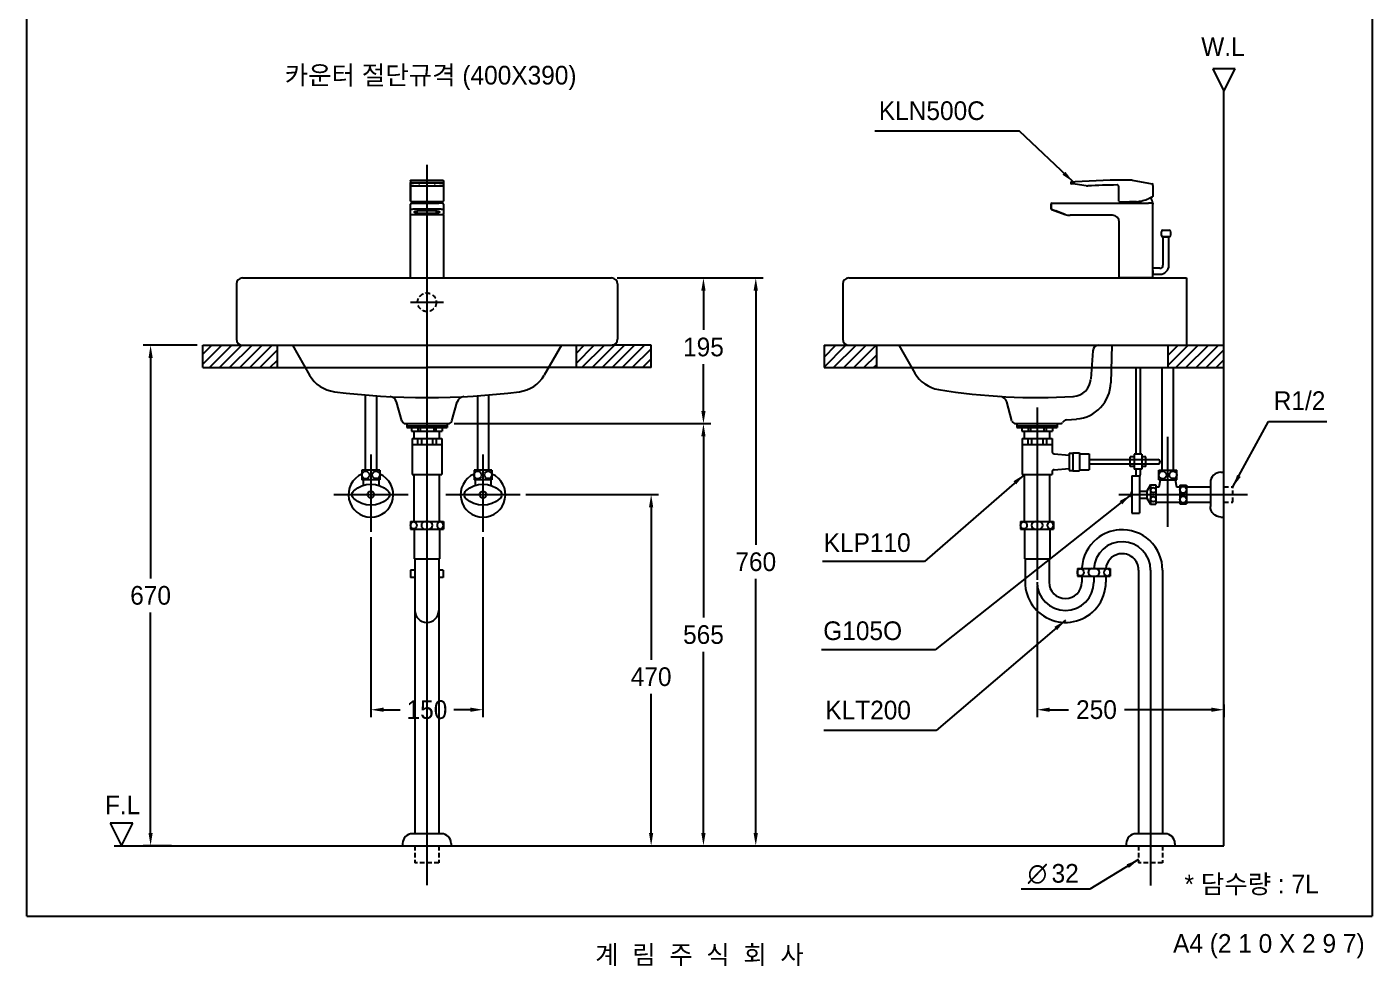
# Model space of a CAD drawing. Header units: millimetres. Extents: x 0 to 3800, y -67 to 2530.
# Drawn here: x 2000 to 3800, y -67 to 1190 of the extents above; entities that cross this region are included whole.
import ezdxf
from ezdxf.enums import TextEntityAlignment as Align
from ezdxf.lldxf.tags import DXFTag

# ---------------------------------------------------------------- set-up
doc = ezdxf.new("R2010")
doc.units = ezdxf.units.MM
doc.linetypes.add('DASHED2', pattern=[9.525, 6.35, -3.175])
for name, color, linetype in [('TEXT', 7, 'Continuous'), ('내부선 및 부속', 4, 'Continuous'), ('도각라인', 7, 'Continuous'), ('외형선', 3, 'Continuous'), ('점선', 6, 'DASHED2'), ('중심선', 1, 'DASHED'), ('치수선', 7, 'Continuous')]:
    doc.layers.add(name, color=color, linetype=linetype)
doc.styles.add('140911', font='HBATANG.TTF')
doc.styles.add('____', font='')
doc.styles.add('타이틀', font='H2GTRM.TTF', dxfattribs={"height": 25})
doc.styles.get('____').set_extended_font_data('굴림')
tags = doc.linetypes.add('DASHDOT', pattern=[70, 31, -13, 13, -13]).pattern_tags.tags
tags[10:11] = [DXFTag(74, 4), DXFTag(75, 0), DXFTag(340, '0'), DXFTag(46, 0.0), DXFTag(50, 0.0), DXFTag(44, 0.0), DXFTag(45, 0.0)]
tags[8:9] = [DXFTag(74, 4), DXFTag(75, 0), DXFTag(340, '0'), DXFTag(46, 0.0), DXFTag(50, 0.0), DXFTag(44, 0.0), DXFTag(45, 0.0)]
tags[6:7] = [DXFTag(74, 4), DXFTag(75, 0), DXFTag(340, '0'), DXFTag(46, 0.0), DXFTag(50, 0.0), DXFTag(44, 0.0), DXFTag(45, 0.0)]
tags[4:5] = [DXFTag(74, 4), DXFTag(75, 0), DXFTag(340, '0'), DXFTag(46, 0.0), DXFTag(50, 0.0), DXFTag(44, 0.0), DXFTag(45, 0.0)]
tags = doc.linetypes.add('DASHED', pattern=[25.72, 12.86, -12.86]).pattern_tags.tags
tags[6:7] = [DXFTag(74, 4), DXFTag(75, 0), DXFTag(340, '0'), DXFTag(46, 0.0), DXFTag(50, 0.0), DXFTag(44, 0.0), DXFTag(45, 0.0)]
tags[4:5] = [DXFTag(74, 4), DXFTag(75, 0), DXFTag(340, '0'), DXFTag(46, 0.0), DXFTag(50, 0.0), DXFTag(44, 0.0), DXFTag(45, 0.0)]
doc.dimstyles.new('MSADIM', dxfattribs={"dimtxt": 33, "dimasz": 17, "dimexe": 10, "dimexo": 7.5, "dimgap": 10, "dimtad": 0, "dimtih": 1, "dimtoh": 1, "dimdec": 0, "dimzin": 1, "dimdsep": 46, "dimtxsty": '____', "dimcen": 11.25, "dimadec": 0, "dimazin": 0, "dimtfac": 1, "dimtdec": 0, "dimtix": 1, "dimtmove": 0, "dimatfit": 3, "dimfxl": 1, "dimtolj": 1, "dimtzin": 1, "dimarcsym": 0})

# ---------------------------------------------------------------- blocks, each defined once
blk = doc.blocks.new('*D7')
at = {"layer": '치수선', "color": 0, "linetype": 'Continuous', "lineweight": -2, "transparency": 16777216}
for p, q in [((2227.8, 764.3), (2155.5, 764.3)), ((2165.5, 747.3), (2165.5, 452.1)), ((2165.5, 111.3), (2165.5, 406.5)), ((2193.3, 94.3), (2155.5, 94.3))]:
    blk.add_line(p, q, dxfattribs=at)
at = {"layer": '치수선', "color": 0, "linetype": 'Continuous', "transparency": 16777216}
for points in [[(2162.7, 747.3), (2168.3, 747.3), (2165.5, 764.3)], [(2162.7, 111.3), (2168.3, 111.3), (2165.5, 94.3)]]:
    blk.add_solid(points, dxfattribs=at)
at = {"layer": '치수선', "color": 0, "linetype": 'Continuous', "transparency": 16777216, "insert": (2165.5, 429.3), "char_height": 25, "attachment_point": 5, "style": '____'}
blk.add_mtext('\\A1;670', dxfattribs=at)
blk = doc.blocks.new('*D8')
at = {"layer": '치수선', "color": 0, "linetype": 'Continuous', "lineweight": -2, "transparency": 16777216}
for p, q in [((2789.9, 854.3), (2915.3, 854.3)), ((2905.3, 837.3), (2905.3, 784.7)), ((2905.3, 676.3), (2905.3, 739)), ((2571.5, 659.3), (2915.3, 659.3))]:
    blk.add_line(p, q, dxfattribs=at)
at = {"layer": '치수선', "color": 0, "linetype": 'Continuous', "transparency": 16777216}
for points in [[(2902.4, 837.3), (2908.1, 837.3), (2905.3, 854.3)], [(2902.4, 676.3), (2908.1, 676.3), (2905.3, 659.3)]]:
    blk.add_solid(points, dxfattribs=at)
at = {"layer": '치수선', "color": 0, "linetype": 'Continuous', "transparency": 16777216, "insert": (2905.3, 761.8), "char_height": 25, "attachment_point": 5, "style": '____'}
blk.add_mtext('\\A1;195', dxfattribs=at)
blk = doc.blocks.new('*D9')
at = {"layer": '치수선', "color": 0, "linetype": 'Continuous', "lineweight": -2, "transparency": 16777216}
for p, q in [((2789.9, 854.3), (2985.3, 854.3)), ((2975.3, 837.3), (2975.3, 497.1)), ((2975.3, 111.3), (2975.3, 451.5)), ((2933.4, 94.3), (2985.3, 94.3))]:
    blk.add_line(p, q, dxfattribs=at)
at = {"layer": '치수선', "color": 0, "linetype": 'Continuous', "transparency": 16777216}
for points in [[(2972.4, 837.3), (2978.1, 837.3), (2975.3, 854.3)], [(2972.4, 111.3), (2978.1, 111.3), (2975.3, 94.3)]]:
    blk.add_solid(points, dxfattribs=at)
at = {"layer": '치수선', "color": 0, "linetype": 'Continuous', "transparency": 16777216, "insert": (2975.3, 474.3), "char_height": 25, "attachment_point": 5, "style": '____'}
blk.add_mtext('\\A1;760', dxfattribs=at)
blk = doc.blocks.new('*D10')
at = {"layer": '치수선', "color": 0, "linetype": 'Continuous', "lineweight": -2, "transparency": 16777216}
for p, q in [((2573.2, 659.3), (2915.3, 659.3)), ((2905.3, 642.3), (2905.3, 399.6)), ((2905.3, 111.3), (2905.3, 354)), ((2632, 94.3), (2915.3, 94.3))]:
    blk.add_line(p, q, dxfattribs=at)
at = {"layer": '치수선', "color": 0, "linetype": 'Continuous', "transparency": 16777216}
for points in [[(2902.4, 642.3), (2908.1, 642.3), (2905.3, 659.3)], [(2902.4, 111.3), (2908.1, 111.3), (2905.3, 94.3)]]:
    blk.add_solid(points, dxfattribs=at)
at = {"layer": '치수선', "color": 0, "linetype": 'Continuous', "transparency": 16777216, "insert": (2905.3, 376.8), "char_height": 25, "attachment_point": 5, "style": '____'}
blk.add_mtext('\\A1;565', dxfattribs=at)
blk = doc.blocks.new('*D11')
at = {"layer": '치수선', "color": 0, "linetype": 'Continuous', "lineweight": -2, "transparency": 16777216}
for p, q in [((2667.5, 564.3), (2845.3, 564.3)), ((2835.3, 547.3), (2835.3, 343.3)), ((2835.3, 111.3), (2835.3, 297.6)), ((2802.4, 94.3), (2845.3, 94.3))]:
    blk.add_line(p, q, dxfattribs=at)
at = {"layer": '치수선', "color": 0, "linetype": 'Continuous', "transparency": 16777216}
for points in [[(2832.4, 547.3), (2838.1, 547.3), (2835.3, 564.3)], [(2832.4, 111.3), (2838.1, 111.3), (2835.3, 94.3)]]:
    blk.add_solid(points, dxfattribs=at)
at = {"layer": '치수선', "color": 0, "linetype": 'Continuous', "transparency": 16777216, "insert": (2835.3, 320.4), "char_height": 25, "attachment_point": 5, "style": '____'}
blk.add_mtext('\\A1;470', dxfattribs=at)
blk = doc.blocks.new('*D12')
at = {"layer": '치수선', "color": 0, "linetype": 'Continuous', "lineweight": -2, "transparency": 16777216}
for p, q in [((2460.3, 507.2), (2460.3, 266.3)), ((2610.3, 507.2), (2610.3, 266.3)), ((2477.3, 276.3), (2499.3, 276.3)), ((2593.3, 276.3), (2571.2, 276.3))]:
    blk.add_line(p, q, dxfattribs=at)
at = {"layer": '치수선', "color": 0, "linetype": 'Continuous', "transparency": 16777216}
for points in [[(2477.3, 279.2), (2477.3, 273.5), (2460.3, 276.3)], [(2593.3, 279.2), (2593.3, 273.5), (2610.3, 276.3)]]:
    blk.add_solid(points, dxfattribs=at)
at = {"layer": '치수선', "color": 0, "linetype": 'Continuous', "transparency": 16777216, "insert": (2535.3, 276.3), "char_height": 25, "attachment_point": 5, "style": '____'}
blk.add_mtext('\\A1;150', dxfattribs=at)
blk = doc.blocks.new('*D13')
at = {"layer": '치수선', "color": 0, "linetype": 'Continuous', "lineweight": -2, "transparency": 16777216}
for p, q in [((3351.7, 442.8), (3351.7, 266.3)), ((3368.7, 276.3), (3393.9, 276.3)), ((3584.7, 276.3), (3468.5, 276.3)), ((3601.7, 283.3), (3601.7, 266.3))]:
    blk.add_line(p, q, dxfattribs=at)
at = {"layer": '치수선', "color": 0, "linetype": 'Continuous', "transparency": 16777216}
for points in [[(3368.7, 279.2), (3368.7, 273.5), (3351.7, 276.3)], [(3584.7, 279.2), (3584.7, 273.5), (3601.7, 276.3)]]:
    blk.add_solid(points, dxfattribs=at)
at = {"layer": '치수선', "color": 0, "linetype": 'Continuous', "transparency": 16777216, "insert": (3431.2, 276.3), "char_height": 25, "attachment_point": 5, "style": '____'}
blk.add_mtext('\\A1;250', dxfattribs=at)

msp = doc.modelspace()

# ---------------------------------------------------------------- hatches: boundary and pattern name
at = {"layer": '점선'}
h = msp.add_hatch(dxfattribs=at)
h.set_pattern_fill('ANSI31', color=256, scale=3)
h.set_pattern_definition([(45, (-4406.803, 11419.57), (-6.735192, 6.735192), [])])
h.paths.add_polyline_path([(2335.3, 764.3), (2235.3, 764.3), (2235.3, 734.3), (2335.3, 734.3)])
h.paths.add_polyline_path([(2835.3, 764.3), (2735.3, 764.3), (2735.3, 734.3), (2835.3, 734.3)])
h.paths.add_polyline_path([(3136.7, 764.3), (3066.7, 764.3), (3066.7, 734.3), (3136.7, 734.3)])
h.paths.add_polyline_path([(3601.7, 764.3), (3526.7, 764.3), (3526.7, 734.3), (3601.7, 734.3)])

# ---------------------------------------------------------------- linework, layer by layer
at = {"color": 3}
msp.add_line((3519.6, 94.3), (3519.6, 94.3), dxfattribs=at)
at = {"layer": '내부선 및 부속', "linetype": 'Continuous'}
for p, q in [((2513.3, 984.3), (2513.3, 982)), ((2513.3, 984.3), (2513.3, 984.2)), ((2513.3, 984.2), (2513.3, 980.3)), ((2513.3, 980.8), (2513.3, 982)), ((2513.3, 978.7), (2513.3, 980.8)), ((2513.3, 980.3), (2513.3, 979.5)), ((2513.3, 980), (2513.3, 978.7)), ((2513.3, 957.3), (2513.3, 979.9)), ((2513.3, 978.3), (2513.3, 979.5)), ((2513.3, 978.7), (2513.3, 978.7)), ((2513.3, 978.3), (2513.3, 961.4)), ((2514.3, 985.3), (2556.3, 985.3)), ((2514.3, 977.7), (2556.3, 977.7)), ((2551.3, 981.7), (2519.3, 981.7)), ((2519.3, 981.7), (2519.3, 981.5)), ((2519.3, 981.5), (2551.3, 981.5)), ((2525.3, 981.1), (2524.3, 981.1)), ((2524.3, 981.1), (2524.3, 980.5)), ((2524.3, 980.5), (2524.3, 980.2)), ((2524.3, 980.2), (2525.3, 980.2)), ((2525.3, 980.2), (2525.3, 981.1)), ((2525.3, 980.5), (2525.3, 981.1)), ((2525.3, 980.2), (2525.3, 980.5)), ((2545.3, 981.1), (2545.3, 980.5)), ((2546.3, 981.1), (2545.3, 981.1)), ((2545.3, 980.5), (2545.3, 980.2)), ((2545.3, 980.2), (2546.3, 980.2)), ((2546.3, 980.2), (2545.3, 980.2)), ((2546.3, 980.5), (2546.3, 981.1)), ((2546.3, 980.2), (2546.3, 981.1)), ((2546.3, 980.2), (2546.3, 980.5)), ((2546.3, 980.2), (2546.3, 980.2)), ((2551.3, 981.5), (2551.3, 981.7)), ((2556.3, 977.7), (2556.3, 977.7)), ((2557.3, 984.3), (2557.3, 982)), ((2557.3, 982), (2557.3, 980.8)), ((2557.3, 980.8), (2557.3, 978.7)), ((2557.3, 980), (2557.3, 979.9)), ((2557.3, 979.9), (2557.3, 957.3)), ((2557.3, 978.7), (2557.3, 978.7)), ((3396.7, 981.5), (3396.7, 981.7)), ((3396.7, 981.7), (3396.7, 981.5)), ((3402.5, 979.8), (3397.5, 980.5)), ((3417.6, 977.7), (3402.5, 979.8)), ((3461.2, 957.3), (3461.2, 975.9)), ((3479.1, 985.2), (3500.8, 981.3)), ((3500.8, 981.3), (3505.8, 980.5)), ((3506.7, 979.5), (3506.7, 979.3)), ((3506.7, 978.3), (3506.7, 979.3)), ((3506.7, 978.3), (3506.7, 963.9)), ((2513.3, 961.4), (2513.3, 957.3)), ((2514.7, 956.3), (2514.3, 956.3)), ((2514.3, 954.3), (2519.3, 954.3)), ((2555.8, 956.3), (2514.7, 956.3)), ((2519.3, 954.3), (2551.3, 954.3)), ((2556.3, 954.3), (2551.3, 954.3)), ((2556.3, 956.3), (2555.8, 956.3)), ((3371.4, 954.3), (3376.4, 954.3)), ((3376.4, 954.3), (3500.7, 954.3)), ((3462.2, 956.3), (3475.6, 956.3)), ((3462.7, 956.3), (3467.1, 956.3)), ((3477.7, 956.3), (3475.6, 956.3)), ((3484.7, 956.3), (3477.7, 956.3)), ((3505.7, 954.3), (3500.7, 954.3)), ((3505.7, 954.3), (3506.7, 954.3)), ((3506.7, 954.3), (3506.7, 953.3)), ((2513.3, 945.2), (2513.3, 953.3)), ((2513.3, 854.3), (2513.3, 953.3)), ((2513.3, 940.5), (2513.3, 945.2)), ((2513.3, 939.3), (2513.3, 940.5)), ((2513.3, 854.3), (2513.3, 939.3)), ((2514.3, 939.5), (2556.3, 939.5)), ((2519.3, 947), (2551.3, 947)), ((2548.3, 944), (2522.3, 944)), ((2522.3, 941.3), (2522.3, 944)), ((2522.3, 941.3), (2548.3, 941.3)), ((2548.3, 941.3), (2548.3, 944)), ((2557.3, 953.3), (2557.3, 945.2)), ((2557.3, 945.2), (2557.3, 940.5)), ((2557.3, 939.3), (2557.3, 940.5)), ((2557.3, 939.3), (2557.3, 939.3)), ((2557.3, 939.3), (2557.3, 854.3)), ((3370.4, 947), (3370.4, 953.3)), ((3370.4, 953.3), (3370.4, 947)), ((3376.1, 944.2), (3371.1, 946.1)), ((3371.1, 946.1), (3376.1, 944.2)), ((3376.1, 944.2), (3389.1, 939.5)), ((3389.1, 939.5), (3376.1, 944.2)), ((3376.7, 944), (3384.2, 941.3)), ((3384.2, 941.3), (3376.7, 944)), ((3452.7, 938.3), (3395.9, 938.3)), ((3506.7, 854.3), (3506.7, 953.3)), ((3461.7, 854.3), (3461.7, 929.3)), ((3520.1, 918.3), (3528.2, 918.3)), ((3518.1, 911.2), (3518.1, 916.3)), ((3524.1, 909.3), (3520, 909.3)), ((3520.1, 909.3), (3520.1, 871.3)), ((3520.1, 909.3), (3528.1, 909.3)), ((3526.4, 909.3), (3521.7, 909.3)), ((3528.1, 909.3), (3524.1, 909.3)), ((3528.2, 909.3), (3524.1, 909.3)), ((3528.1, 871.3), (3528.1, 909.3)), ((3530.1, 916.4), (3530.1, 911.2)), ((3506.7, 886.3), (3506.7, 891.3)), ((3506.7, 864.3), (3506.7, 886.3)), ((3516.1, 867.3), (3506.7, 867.3)), ((3506.7, 864.3), (3506.7, 859.3)), ((2513.8, 854.3), (2556.7, 854.3)), ((3506.7, 854.3), (3461.7, 854.3)), ((3496.1, 854.3), (3499.1, 854.3)), ((3496.1, 854.3), (3502.1, 854.3)), ((3506.7, 859.3), (3516.1, 859.3)), ((2235.3, 734.3), (2235.3, 764.3)), ((2235.3, 764.3), (2288.1, 764.3)), ((2335.3, 734.3), (2335.3, 764.3)), ((2735.3, 734.3), (2735.3, 764.3)), ((2835.3, 764.3), (2783, 764.3)), ((2835.3, 734.3), (2835.3, 764.3)), ((3066.7, 764.3), (3066.7, 734.3)), ((3066.7, 764.3), (3099.1, 764.3)), ((3136.7, 764.3), (3136.7, 734.3)), ((3526.7, 764.3), (3526.7, 734.3)), ((3551.7, 764.3), (3601.7, 764.3)), ((2235.3, 734.3), (2535.3, 734.3)), ((2835.3, 734.3), (2535.3, 734.3)), ((3066.7, 734.3), (3601.7, 734.3)), ((3483.7, 734.3), (3483.7, 618.3)), ((3489.7, 734.3), (3489.7, 618.3)), ((3519.2, 597.1), (3519.2, 734.3)), ((3534.2, 597.1), (3534.2, 734.3)), ((2452.8, 697.8), (2452.8, 597.1)), ((2467.8, 696.6), (2467.8, 597.1)), ((2602.8, 696.6), (2602.8, 597.1)), ((2617.8, 697.8), (2617.8, 597.1)), ((2508.3, 659.3), (2562.3, 659.3)), ((2508.3, 659.3), (2508.3, 654.3)), ((2508.3, 656.3), (2562.3, 656.3)), ((2508.3, 654.3), (2562.3, 654.3)), ((2514.8, 654.3), (2514.8, 649.3)), ((2514.8, 649.3), (2555.8, 649.3)), ((2518.3, 639.3), (2518.3, 649.3)), ((2523.3, 654.3), (2523.3, 649.3)), ((2526.3, 654.3), (2526.3, 649.3)), ((2544.3, 654.3), (2544.3, 649.3)), ((2547.3, 654.3), (2547.3, 649.3)), ((2552.3, 639.3), (2552.3, 649.3)), ((2555.8, 654.3), (2555.8, 649.3)), ((2562.3, 659.3), (2562.3, 654.3)), ((3324.7, 659.3), (3378.7, 659.3)), ((3324.7, 659.3), (3324.7, 654.3)), ((3324.7, 656.3), (3378.7, 656.3)), ((3324.7, 654.3), (3378.7, 654.3)), ((3331.2, 654.3), (3331.2, 649.3)), ((3331.2, 649.3), (3372.2, 649.3)), ((3334.7, 639.3), (3334.7, 649.3)), ((3339.7, 654.3), (3339.7, 649.3)), ((3342.7, 654.3), (3342.7, 649.3)), ((3360.7, 654.3), (3360.7, 649.3)), ((3363.7, 654.3), (3363.7, 649.3)), ((3368.7, 639.3), (3368.7, 649.3)), ((3372.2, 654.3), (3372.2, 649.3)), ((3378.7, 659.3), (3378.7, 654.3)), ((2515.3, 639.3), (2515.3, 591.3)), ((2515.3, 639.3), (2555.3, 639.3)), ((2515.3, 631.3), (2555.3, 631.3)), ((2522.8, 639.3), (2522.8, 631.3)), ((2527.8, 639.3), (2527.8, 631.3)), ((2542.8, 639.3), (2542.8, 631.3)), ((2547.8, 639.3), (2547.8, 631.3)), ((2555.3, 639.3), (2555.3, 594.6)), ((3331.7, 639.3), (3331.7, 591.3)), ((3331.7, 639.3), (3371.7, 639.3)), ((3331.7, 631.3), (3371.7, 631.3)), ((3339.2, 639.3), (3339.2, 631.3)), ((3344.2, 639.3), (3344.2, 631.3)), ((3359.2, 639.3), (3359.2, 631.3)), ((3364.2, 639.3), (3364.2, 631.3)), ((3371.7, 639.3), (3371.7, 622.1)), ((3374.4, 619.1), (3394.7, 617.3)), ((3394.7, 619.8), (3394.7, 596.8)), ((3394.7, 619.8), (3399.7, 619.8)), ((3399.7, 620.3), (3399.7, 596.3)), ((3399.7, 620.3), (3408.7, 620.3)), ((3408.7, 620.3), (3408.7, 596.3)), ((3408.7, 619.1), (3421.2, 619.1)), ((3421.2, 619.1), (3421.2, 597.6)), ((3476.2, 601.8), (3476.2, 614.8)), ((3481.7, 614.8), (3476.2, 614.8)), ((3491.7, 618.3), (3481.7, 618.3)), ((3481.7, 618.3), (3481.7, 598.3)), ((3491.7, 618.3), (3491.7, 598.3)), ((3497.2, 614.8), (3491.7, 614.8)), ((3497.2, 601.8), (3497.2, 614.8)), ((2448.3, 597.1), (2448.3, 584.1)), ((2472.3, 597.1), (2448.3, 597.1)), ((2472.3, 597.1), (2472.3, 584.1)), ((2555.3, 594.6), (2555.3, 591.3)), ((2598.3, 597.1), (2598.3, 584.1)), ((2622.3, 597.1), (2598.3, 597.1)), ((2622.3, 597.1), (2622.3, 584.1)), ((3371.7, 594.6), (3371.7, 591.3)), ((3374.4, 597.5), (3394.7, 599.3)), ((3394.7, 596.8), (3399.7, 596.8)), ((3399.7, 596.3), (3408.7, 596.3)), ((3408.7, 597.6), (3421.2, 597.6)), ((3421.2, 611.3), (3513.2, 611.3)), ((3421.2, 605.3), (3513.2, 605.3)), ((3481.7, 601.8), (3476.2, 601.8)), ((3491.7, 598.3), (3481.7, 598.3)), ((3483.7, 598.3), (3483.7, 590.6)), ((3489.7, 598.3), (3489.7, 590.6)), ((3497.2, 601.8), (3491.7, 601.8)), ((3514.7, 597.1), (3538.7, 597.1)), ((3514.7, 584.1), (3514.7, 597.1)), ((3538.7, 584.1), (3538.7, 597.1)), ((3597.7, 594.3), (3601.7, 594.3)), ((2472.3, 584.1), (2448.3, 584.1)), ((2449.8, 584.1), (2449.8, 576.6)), ((2470.8, 584.1), (2470.8, 576.6)), ((2515.3, 591.3), (2555.3, 591.3)), ((2518.3, 528.2), (2518.3, 591.3)), ((2552.3, 528.2), (2552.3, 591.3)), ((2622.3, 584.1), (2598.3, 584.1)), ((2599.8, 584.1), (2599.8, 576.6)), ((2620.8, 584.1), (2620.8, 576.6)), ((3331.7, 591.3), (3371.7, 591.3)), ((3334.7, 528.2), (3334.7, 591.3)), ((3368.7, 528.2), (3368.7, 591.3)), ((3478.7, 589.3), (3478.7, 539.3)), ((3478.7, 589.3), (3488.7, 589.3)), ((3488.7, 589.3), (3488.7, 539.3)), ((3503.7, 577.3), (3498.7, 569.1)), ((3503.7, 577.3), (3510.7, 577.3)), ((3503.7, 577.3), (3503.7, 551.3)), ((3510.7, 577.3), (3510.7, 551.3)), ((3514.7, 584.1), (3538.7, 584.1)), ((3515.2, 574.6), (3516.7, 584.1)), ((3536.7, 584.1), (3538.2, 574.6)), ((3542.7, 576.8), (3542.7, 551.8)), ((3542.7, 576.8), (3551.7, 576.8)), ((3551.7, 576.8), (3551.7, 551.8)), ((3583.7, 580.3), (3583.7, 548.3)), ((3488.7, 569.1), (3498.7, 569.1)), ((3488.7, 559.6), (3498.7, 559.6)), ((3498.7, 569.1), (3498.7, 559.6)), ((3498.7, 559.6), (3503.7, 551.3)), ((3510.7, 574.6), (3515.2, 574.6)), ((3538.2, 574.6), (3542.7, 574.6)), ((3551.7, 574.6), (3583.7, 574.6)), ((3503.7, 551.3), (3510.7, 551.3)), ((3510.7, 554.1), (3542.7, 554.1)), ((3542.7, 551.8), (3551.7, 551.8)), ((3551.7, 554.1), (3583.7, 554.1)), ((2513.3, 528.2), (2557.3, 528.2)), ((2513.3, 528.2), (2513.3, 518.2)), ((2557.3, 528.2), (2557.3, 518.2)), ((3329.7, 528.2), (3373.7, 528.2)), ((3329.7, 528.2), (3329.7, 518.2)), ((3373.7, 528.2), (3373.7, 518.2)), ((3478.7, 539.3), (3488.7, 539.3)), ((3597.7, 534.3), (3601.7, 534.3)), ((2513.3, 518.2), (2557.3, 518.2)), ((2518.3, 518.2), (2518.3, 478.2)), ((2552.3, 518.2), (2552.3, 478.2)), ((3329.7, 518.2), (3373.7, 518.2)), ((3334.7, 518.2), (3334.7, 478.2)), ((3368.7, 518.2), (3368.7, 478.2)), ((2518.3, 478.2), (2552.3, 478.2)), ((2519.3, 478.2), (2519.3, 110.3)), ((2551.3, 478.2), (2551.3, 110.3)), ((3334.7, 478.2), (3368.7, 478.2)), ((3335.7, 478.2), (3335.7, 447.2)), ((3367.7, 478.2), (3367.7, 447.2)), ((2513.5, 463.2), (2513.5, 453.2)), ((2519.3, 463.2), (2513.5, 463.2)), ((2519.3, 453.2), (2513.5, 453.2)), ((2557, 463.2), (2551.3, 463.2)), ((2557, 453.2), (2551.3, 453.2)), ((2557, 463.2), (2557, 453.2)), ((3405.7, 465.2), (3431.7, 465.2)), ((3405.7, 465.2), (3405.7, 455.2)), ((3405.7, 455.2), (3431.7, 455.2)), ((3411.7, 465.2), (3411.7, 466.4)), ((3411.7, 455.2), (3411.7, 447.2)), ((3431.7, 465.2), (3449.7, 465.2)), ((3431.7, 455.2), (3449.7, 455.2)), ((3443.7, 455.2), (3443.7, 447.2)), ((3449.7, 465.2), (3449.7, 455.2)), ((3487.6, 463.2), (3487.6, 110.3)), ((3519.6, 463.2), (3519.6, 110.3)), ((2554.7, 110.3), (2515.7, 110.3)), ((3523.1, 110.3), (3484.1, 110.3)), ((2502.7, 97.3), (2502.7, 94.3)), ((2551.2, 94.3), (2551.2, 94.3)), ((2567.7, 97.3), (2567.7, 94.3)), ((3471.1, 97.3), (3471.1, 94.3)), ((3536.1, 97.3), (3536.1, 94.3))]:
    msp.add_line(p, q, dxfattribs=at)
at = {"layer": '내부선 및 부속', "linetype": 'Continuous', "flags": 128}
for points in [[(2437.5, 569.5, -0.388889), (2483, 569.5)], [(2587.5, 569.5, -0.388889), (2633, 569.5)], [(2437.5, 559.1, -0.44), (2437.5, 569.5)], [(2483, 559.1, -0.388889), (2437.5, 559.1)], [(2483, 569.5, -0.44), (2483, 559.1)], [(2587.5, 559.1, -0.44), (2587.5, 569.5)], [(2633, 559.1, -0.388889), (2587.5, 559.1)], [(2633, 569.5, -0.44), (2633, 559.1)], [(3597.7, 534.3, -0.414214), (3583.7, 548.3)], [(2517.5, 518.3, -0.859727), (2517.5, 528.2)], [(2517.5, 528.2, -0.859727), (2517.5, 518.3)], [(3333.9, 518.3, -0.859727), (3333.9, 528.2)], [(3333.9, 528.2, -0.859727), (3333.9, 518.3)], [(3409.9, 455.3, -0.859727), (3409.9, 465.2)], [(3409.9, 465.2, -0.859727), (3409.9, 455.3)]]:
    msp.add_lwpolyline(points, format="xyb", dxfattribs=at)
at = {"layer": '내부선 및 부속', "linetype": 'Continuous'}
for centre, radius in [((2453.3, 590.5), 5), ((2467.2, 590.7), 5), ((2603.3, 590.5), 5), ((2617.2, 590.7), 5), ((3519.7, 590.5), 5), ((3533.7, 590.7), 5), ((2460.3, 564.3), 4.5), ((2610.3, 564.3), 4.5), ((3507.2, 570.3), 3.5), ((3507.2, 558.3), 3.5), ((3547.2, 570.8), 4.5), ((3547.2, 557.8), 4.5)]:
    msp.add_circle(centre, radius, dxfattribs=at)
for centre, radius, start, end in [((2556.3, 978.7), 1, 270, 0), ((3397.7, 981.5), 1, 202.1993, 262.1993), ((3397.7, 981.5), 1, 202.1993, 262.1993), ((3397.7, 981.5), 1, 202.1993, 262.1993), ((3397.7, 981.5), 1, 202.1993, 262.1993), ((3470.4, -14.7), 1000, 89.5936, 93.8863), ((3419, 987.7), 10, 262.1993, 272.9349), ((3470.4, -14.7), 993.6, 90.6538, 92.9349), ((3457.9, 975.8), 3.34, 2.007, 69.3544), ((3477.4, 975.3), 10, 80, 89.5936), ((2514.3, 957.3), 1, 180, 270), ((2514.3, 953.3), 1, 90, 180), ((2514.3, 953.3), 1, 90, 180), ((2542.9, 949.2), 27.6, 165.1842, 169.4357), ((2528.6, 949.2), 27.6, 10.5643, 14.8158), ((2556.3, 957.3), 1, 270, 0), ((2556.3, 953.3), 1, 0, 90), ((3371.4, 953.3), 1, 90, 180), ((3371.4, 953.3), 1, 90, 180), ((3462.2, 957.3), 1, 180, 270), ((3493.8, 949.2), 27.6, 165.1842, 169.4357), ((3479.1, 1011.9), 55.8, 275.72, 293.156), ((3479.5, 949.2), 27.6, 10.5643, 27.3016), ((3395.9, 958.3), 20, 250, 270), ((3395.9, 958.3), 20, 250, 270), ((3452.7, 929.3), 9, 0, 90), ((3520.1, 916.3), 2, 90, 180), ((3528.2, 916.4), 1.92, 0, 90), ((3520, 911.2), 1.92, 180, 270), ((3528.2, 911.2), 1.92, 270, 0), ((3516.1, 871.3), 4, 270, 0), ((3516.1, 871.3), 12, 270, 0), ((3374.7, 622.1), 3, 180, 265.0303), ((3374.7, 594.6), 3, 94.9697, 180), ((3513.2, 608.3), 3, 270, 90), ((3597.7, 580.3), 14, 90, 180), ((2460.3, 564.3), 30, 113.5781, 66.4217), ((2610.3, 564.3), 30, 113.5781, 66.4217), ((3486.7, 590.6), 3, 180, 205.9978), ((3486.7, 590.6), 3, 311.8103, 0), ((3485.1, 564.3), 7.84, 144.9654, 215.0346), ((2532.8, 523.2), 5, 90, 270), ((2537.8, 523.2), 5, 270, 90), ((2553.8, 523.2), 5, 98.6269, 261.3731), ((2552.3, 523.2), 5, 278.6269, 81.3731), ((3349.2, 523.2), 5, 90, 270), ((3354.2, 523.2), 5, 270, 90), ((3370.2, 523.2), 5, 98.6269, 261.3731), ((3368.7, 523.2), 5, 278.6269, 81.3731), ((3465.6, 463.2), 54, 128.8985, 176.6714), ((3465.6, 463.2), 54, 94.1511, 128.8985), ((3465.6, 463.2), 54, 0, 94.1511), ((3465.6, 463.2), 22, 100.2345, 174.7841), ((3465.6, 463.2), 22, 0, 100.2345), ((3425.2, 460.2), 5, 134.3525, 225.6475), ((3425.2, 460.2), 5, 90, 134.3525), ((3425.2, 460.2), 5, 225.6475, 270), ((3425.2, 460.2), 5, 269.9983, 270), ((3430.2, 460.2), 5, 72.5424, 90), ((3430.2, 460.2), 5, 270, 287.4576), ((3430.2, 460.2), 5, 270, 270.0017), ((3430.2, 460.2), 5, 287.4559, 72.5441), ((3446.2, 460.2), 5, 98.6269, 261.3731), ((3444.7, 460.2), 5, 278.6269, 81.3731), ((3389.7, 447.2), 54, 180, 321.0576), ((3389.7, 447.2), 22, 180, 0), ((3389.7, 447.2), 54, 321.0576, 0), ((2535.2, 409.2), 16, 180, 0), ((2515.7, 97.3), 13, 90, 180), ((2554.7, 97.3), 13, 0, 90), ((3484.1, 97.3), 13, 90, 180), ((3523.1, 97.3), 13, 0, 90)]:
    msp.add_arc(centre, radius, start, end, dxfattribs=at)
for points, knots in [([(2513.3, 984.5), (2513.3, 984.5), (2513.3, 984.6), (2513.3, 984.8), (2513.5, 985), (2513.7, 985.2), (2514, 985.3), (2514.1, 985.3), (2514.2, 985.3)], [0, 0, 0, 0, 0.097046, 0.215477, 0.366984, 0.6013, 0.806128, 1, 1, 1, 1]), ([(2519.3, 981.7), (2518.8, 981.7), (2518.1, 981.7), (2517.3, 981.7), (2516.6, 981.7), (2516, 981.7), (2515.3, 981.8), (2514.7, 981.8), (2514.2, 981.9), (2514, 981.9), (2513.9, 981.9), (2513.7, 981.9), (2513.4, 982), (2513.3, 982), (2513.3, 982)], [0, 0, 0, 0, 0.142857, 0.214286, 0.285714, 0.357143, 0.428571, 0.571429, 0.642857, 0.678571, 0.696429, 0.714286, 0.857143, 1, 1, 1, 1]), ([(2513.3, 980.8), (2513.3, 980.9), (2513.7, 981.1), (2515.4, 981.4), (2517.5, 981.5), (2518.8, 981.5), (2519.3, 981.5)], [0, 0, 0, 0, 0.285714, 0.571429, 0.857143, 1, 1, 1, 1]), ([(2557.1, 982), (2557.1, 982), (2557, 981.9), (2556.7, 981.9), (2556, 981.8), (2555.2, 981.8), (2554.5, 981.7), (2553.7, 981.7), (2552.6, 981.7), (2551.7, 981.7), (2551.3, 981.7)], [0, 0, 0, 0, 0.022938, 0.185782, 0.348626, 0.511469, 0.592891, 0.674313, 0.837156, 1, 1, 1, 1]), ([(2551.3, 981.5), (2552.1, 981.5), (2553.9, 981.4), (2556.1, 981.2), (2556.9, 981.1), (2557.1, 980.9), (2557.1, 980.9)], [0, 0, 0, 0, 0.32589, 0.651781, 0.977671, 1, 1, 1, 1]), ([(2556.3, 985.3), (2556.3, 985.3), (2556.4, 985.4), (2556.6, 985.3), (2556.8, 985.2), (2557, 985), (2557.1, 984.8), (2557.2, 984.7), (2557.2, 984.5), (2557.2, 984.5), (2557.2, 984.4), (2557.2, 984.4)], [0, 0, 0, 0, 0.020818, 0.239105, 0.419032, 0.574027, 0.708164, 0.821662, 0.913084, 0.980269, 1, 1, 1, 1]), ([(3397.6, 982.7), (3397.4, 982.7), (3397.2, 982.6), (3397, 982.4), (3396.8, 982.3), (3396.7, 982), (3396.7, 981.8), (3396.7, 981.7)], [0, 0, 0, 0, 0.285714, 0.428571, 0.571429, 0.785714, 1, 1, 1, 1]), ([(3397.6, 982.7), (3397.6, 982.7), (3397.7, 982.7), (3398, 982.7), (3398.4, 982.7), (3398.8, 982.8), (3399.5, 982.8), (3400.4, 982.9), (3401.5, 983), (3402.2, 983), (3402.6, 983)], [0, 0, 0, 0, 0.142857, 0.285714, 0.357143, 0.428571, 0.571429, 0.714286, 0.857143, 1, 1, 1, 1]), ([(3506, 963), (3506, 963), (3505.9, 962.9), (3505.7, 962.8), (3505.3, 962.6), (3505, 962.4), (3504.6, 962.2), (3504.2, 962), (3503.7, 961.8), (3503, 961.4), (3502.4, 961.1), (3501.8, 960.9), (3501.6, 960.8), (3501.5, 960.7)], [0, 0, 0, 0, 0.022972, 0.19686, 0.283804, 0.370748, 0.457692, 0.5229, 0.63158, 0.718524, 0.892412, 0.935884, 1, 1, 1, 1]), ([(3505.6, 962.7), (3505.6, 962.7), (3505.6, 962.7), (3505.6, 962.7), (3505.5, 962.7), (3505.5, 962.6), (3505.4, 962.6), (3505.3, 962.6), (3505.3, 962.6), (3505.2, 962.5), (3505.2, 962.5), (3505.1, 962.5), (3505.1, 962.4), (3505, 962.4), (3505, 962.4), (3504.9, 962.3), (3504.8, 962.3), (3504.6, 962.2), (3504.6, 962.2), (3504.4, 962.1), (3504.3, 962), (3504.2, 962), (3504.1, 961.9), (3504.1, 961.9), (3504.1, 961.9), (3504, 961.9)], [0, 0, 0, 0, 0.147203, 0.147203, 0.295653, 0.295653, 0.37051, 0.37051, 0.483564, 0.483564, 0.521467, 0.521467, 0.597561, 0.597561, 0.635788, 0.635788, 0.751471, 0.751471, 0.829397, 0.829397, 0.947331, 0.947331, 0.986892, 0.986892, 1, 1, 1, 1]), ([(3506.5, 963.8), (3506.5, 963.7), (3506.5, 963.6), (3506.4, 963.3), (3506.3, 963.1), (3506.1, 963), (3506, 963)], [0, 0, 0, 0, 0.250001, 0.499999, 0.749998, 1, 1, 1, 1]), ([(3506.5, 963.8), (3506.5, 963.8), (3506.6, 963.9), (3506.7, 963.9), (3506.7, 963.9)], [0, 0, 0, 0, 0.15708, 1, 1, 1, 1]), ([(2513.3, 945.2), (2513.3, 945.5), (2513.7, 946), (2515.4, 946.7), (2517.5, 947), (2518.8, 947), (2519.3, 947)], [0, 0, 0, 0, 0.285714, 0.571429, 0.857143, 1, 1, 1, 1]), ([(2513.3, 939.3), (2513.3, 939.3), (2513.3, 939.3), (2513.3, 939.2), (2513.3, 939.1), (2513.3, 939)], [0, 0, 0, 0, 0.003909, 0.003909, 1, 1, 1, 1]), ([(2551.3, 947), (2552.1, 947), (2553.9, 946.9), (2556.1, 946.4), (2556.9, 945.8), (2557.1, 945.6), (2557.1, 945.5)], [0, 0, 0, 0, 0.326484, 0.652968, 0.979452, 1, 1, 1, 1]), ([(2557.2, 939.1), (2557.2, 939.1), (2557.2, 939.1), (2557.2, 939.1), (2557.2, 939.1)], [0, 0, 0, 0, 0.705199, 1, 1, 1, 1]), ([(3370.4, 947), (3370.4, 946.9), (3370.4, 946.7), (3370.5, 946.5), (3370.7, 946.4), (3370.8, 946.2), (3371, 946.1), (3371.1, 946.1)], [0, 0, 0, 0, 0.214286, 0.428571, 0.571429, 0.714286, 1, 1, 1, 1])]:
    msp.add_open_spline(points, degree=3, knots=knots, dxfattribs=at)
for points in [[(2514.3, 977.7), (2513.3, 977.7), (2513.3, 978.7)], [(2557.3, 978.7), (2557.3, 977.7), (2556.3, 977.7)], [(2514.3, 939.5), (2513.3, 939.5), (2513.3, 940.5)], [(2557.3, 940.5), (2557.3, 939.5), (2556.3, 939.5)]]:
    msp.add_rational_spline(points, [1, 0.707106769085, 1], degree=2, dxfattribs=at)
for points, degree in [([(2556.9, 977.9), (2556.8, 977.8), (2556.8, 977.7), (2556.7, 977.6)], 3), ([(2556.7, 977.8), (2556.7, 977.7), (2556.7, 977.7), (2556.7, 977.6)], 3), ([(2557.2, 982.2), (2557.2, 982.1), (2557.1, 982)], 2), ([(2557.3, 982), (2557.3, 982), (2557.2, 982), (2557.1, 982)], 3), ([(2557.1, 980.9), (2557.2, 980.8), (2557.2, 980.6)], 2), ([(2557.1, 980.9), (2557.2, 980.9), (2557.3, 980.8), (2557.3, 980.8)], 3), ([(2557.2, 982.2), (2557.2, 982.2), (2557.3, 982.1), (2557.3, 982)], 3), ([(2557.3, 980.8), (2557.3, 980.7), (2557.2, 980.7), (2557.2, 980.6)], 3), ([(3397.6, 982.7), (3397.1, 982.6), (3396.7, 982.2), (3396.7, 981.7)], 3), ([(3396.7, 981.5), (3396.7, 981), (3397.1, 980.6), (3397.5, 980.5)], 3), ([(3397.3, 982.6), (3397.4, 982.6), (3397.4, 982.7), (3397.4, 982.7)], 3), ([(3500.8, 981.3), (3500.8, 981.3), (3500.8, 981.3), (3500.8, 981.3)], 3), ([(3506.7, 979.5), (3506.7, 979.9), (3506.3, 980.4), (3505.8, 980.5)], 3), ([(3501.5, 960.7), (3501.3, 960.6), (3501.1, 960.5)], 2), ([(3501.1, 960.5), (3501.1, 960.5), (3501.1, 960.5), (3501.1, 960.5)], 3), ([(2557.1, 945.5), (2557.2, 945.4), (2557.3, 945.3), (2557.3, 945.2)], 3), ([(2557.1, 945.5), (2557.2, 945.3), (2557.2, 945)], 2), ([(2557.3, 945.2), (2557.3, 945.1), (2557.2, 945.1), (2557.2, 945)], 3), ([(3370.4, 947), (3370.4, 946.6), (3370.7, 946.2), (3371.1, 946.1)], 3)]:
    msp.add_open_spline(points, degree=degree, dxfattribs=at)
for points in [[(2522.3, 941.3), (2518.3, 941.3), (2518.3, 942.6), (2518.3, 944), (2522.3, 944)], [(2548.3, 944), (2552.3, 944), (2552.3, 942.6), (2552.3, 941.3), (2548.3, 941.3)]]:
    msp.add_rational_spline(points, [1, 0.707106769085, 1, 0.707106769085, 1], degree=2, knots=[0, 0, 0, 0.5, 0.5, 1, 1, 1], dxfattribs=at)
at = {"layer": '도각라인', "color": 7}
for p, q in [((2000, 0), (2000, 2530)), ((3800, 2530), (3800, 0)), ((2000, 0), (3800, 0))]:
    msp.add_line(p, q, dxfattribs=at)
at = {"layer": '외형선', "linetype": 'Continuous'}
for p, q in [((3616.7, 1134.3), (3586.7, 1134.3)), ((3586.7, 1134.3), (3601.7, 1104.3)), ((3601.7, 1104.3), (3616.7, 1134.3)), ((3601.7, 94.3), (3601.7, 1104.3)), ((2141.6, 124.3), (2111.6, 124.3)), ((2111.6, 124.3), (2126.6, 94.3)), ((2126.6, 94.3), (2141.6, 124.3)), ((2116.9, 94.3), (3601.7, 94.3))]:
    msp.add_line(p, q, dxfattribs=at)
at = {"layer": '외형선'}
for p, q in [((2280.3, 846.3), (2280.3, 772.3)), ((2288.3, 854.3), (2782.3, 854.3)), ((2790.3, 846.3), (2790.3, 772.3)), ((3091.7, 846.3), (3091.7, 772.3)), ((3099.7, 854.3), (3551.7, 854.3)), ((3551.7, 854.3), (3551.7, 764.3)), ((2288.3, 764.3), (2782.3, 764.3)), ((2355.3, 764.3), (2378.2, 724.3)), ((2715.3, 764.3), (2692.3, 724.3)), ((3099.7, 764.3), (3551.7, 764.3)), ((3166.7, 764.3), (3188.2, 727)), ((3426.2, 756.8), (3423.7, 719.1)), ((3451.7, 764.3), (3450.4, 714.1)), ((2501.7, 663), (2494.7, 688.3)), ((2568.8, 663), (2575.8, 688.3)), ((3318.1, 663), (3311.1, 688.5)), ((2506.5, 659.3), (2564, 659.3)), ((3323, 659.3), (3382.1, 659.3)), ((3387.9, 663), (3385.6, 660.8)), ((3391, 664.5), (3404.4, 665.5))]:
    msp.add_line(p, q, dxfattribs=at)
for centre, radius, start, end in [((2288.3, 846.3), 8, 90, 180), ((2782.3, 846.3), 8, 0, 90), ((3099.7, 846.3), 8, 90, 180), ((2288.3, 772.3), 8, 180, 270), ((2782.3, 772.3), 8, 270, 0), ((3099.7, 772.3), 8, 180, 270), ((3434.2, 756.3), 8, 90, 176.245), ((2417.2, 746.7), 45, 209.8509, 262.7861), ((2653.3, 746.7), 45, 277.2139, 330.1491), ((3227.2, 749.4), 45, 209.9726, 260.6969), ((2535.3, 1679.3), 985, 262.7861, 277.2139), ((3351.7, 1509.3), 815, 260.6969, 273.4169), ((3398.7, 720.7), 25, 273.4169, 356.245), ((3400.4, 715.4), 50, 274.635, 358.5373), ((2485.1, 685.6), 10, 15.5581, 87.1084), ((2585.4, 685.6), 10, 92.8916, 164.4419), ((3301.4, 685.8), 10, 15.4797, 86.5098), ((2506.5, 664.3), 5, 195.5581, 270), ((2564, 664.3), 5, 270, 344.4419), ((3323, 664.3), 5, 195.4797, 270), ((3382.1, 664.3), 5, 270, 315), ((3391.4, 659.5), 5, 94.635, 135)]:
    msp.add_arc(centre, radius, start, end, dxfattribs=at)
at = {"layer": '외형선', "linetype": 'Continuous'}
for centre in [(2288.1, 772.3), (3099.7, 772.3)]:
    msp.add_arc(centre, 8, 266.2971, 270, dxfattribs=at)
at = {"layer": '점선'}
for p, q in [((3601.7, 574.6), (3613.7, 574.6)), ((3613.7, 554.1), (3613.7, 574.6)), ((3601.7, 554.1), (3613.7, 554.1)), ((2519.2, 94.3), (2519.2, 71.3)), ((2551.2, 94.3), (2551.2, 71.3)), ((3487.6, 94.2), (3487.6, 71.2)), ((3519.6, 94.2), (3519.6, 71.2)), ((2551.2, 71.3), (2519.2, 71.3)), ((3519.6, 71.2), (3487.6, 71.2))]:
    msp.add_line(p, q, dxfattribs=at)
msp.add_circle((2535.3, 821.8), 12.5, dxfattribs=at)
at = {"layer": '중심선', "linetype": 'DASHDOT'}
for p, q in [((2535.3, 1005.6), (2535.3, 41.3)), ((2513.1, 821.8), (2557.3, 821.8)), ((3351.7, 680.9), (3351.7, 450.3)), ((3526.7, 521.3), (3526.7, 641.6)), ((2460.3, 617.8), (2460.3, 514.7)), ((2610.3, 617.8), (2610.3, 514.7)), ((2410.5, 564.3), (2510, 564.3)), ((2560.5, 564.3), (2660, 564.3)), ((3461.2, 564.3), (3633.3, 564.3)), ((3427.7, 455.2), (3427.7, 447.2)), ((3503.6, 463.2), (3503.6, 41.2))]:
    msp.add_line(p, q, dxfattribs=at)
for centre, start, end in [((3465.6, 463.2), 0, 176.6714), ((3389.7, 447.2), 180, 0)]:
    msp.add_arc(centre, 38, start, end, dxfattribs=at)

# ---------------------------------------------------------------- texts
at = {"layer": 'TEXT', "style": '타이틀'}
for s, p in [('W.L', (3600.4, 1164.1)), ('F.L', (2128, 149))]:
    msp.add_text(s, height=25, dxfattribs=at).set_placement(p, align=Align.MIDDLE)
for s, p in [('카운터 절단규격 (400X390)', (2540.2, 1125.8)), ('* 담수량 : 7L ', (3643.3, 42.9)), ('계  림  주  식  회  사', (2900, -51.7))]:
    msp.add_text(s, height=25, dxfattribs=at).set_placement(p, align=Align.MIDDLE_CENTER)
msp.add_text('A4 (2 1 0 X 2 9 7)', height=25, dxfattribs=at).set_placement((3790, -36.5), align=Align.MIDDLE_RIGHT)
at = {"layer": 'TEXT', "char_height": 25, "width": 380.447, "attachment_point": 1, "line_spacing_factor": 0.963855, "style": '타이틀'}
for s, insert in [('\\A1;KLN500C', (3140, 1090.8)), ('\\A1;KLP110', (3066.2, 512.6)), ('\\A1;G105O', (3065.6, 394.6)), ('\\A1;KLT200', (3068.4, 288.4))]:
    msp.add_mtext(s, dxfattribs=dict(at, insert=insert))
at = {"layer": '치수선'}
for s, style, p in [('∅', '140911', (3339.2, 44.7)), ('32', '타이틀', (3371.1, 44.8))]:
    msp.add_text(s, height=25, dxfattribs=dict(at, style=style)).set_placement(p)
at = {"layer": '치수선', "linetype": 'Continuous', "insert": (3668.4, 702.6), "char_height": 25, "width": 380.447, "attachment_point": 1, "line_spacing_factor": 0.963855, "style": '타이틀'}
msp.add_mtext('\\A1;R1/2', dxfattribs=at)

# ---------------------------------------------------------------- dimensions: what is measured, and where the dimension line sits
at = {"layer": '치수선', "linetype": 'Continuous'}
for base, p1, p2, picture, middle in [((2905.3, 659.3), (2782.4, 854.3), (2564, 659.3), '*D8', (2905.3, 761.8)), ((2165.5, 94.3), (2235.3, 764.3), (2200.8, 94.3), '*D7', (2165.5, 429.3)), ((2835.3, 94.3), (2660, 564.3), (2794.9, 94.3), '*D11', (2835.3, 320.4))]:
    dim = msp.add_linear_dim(base=base, p1=p1, p2=p2, angle=90, dimstyle='MSADIM', override={"dimtxt": 25}, dxfattribs=at)
    dim.commit()
    dim.dimension.update_dxf_attribs({"geometry": picture, "text_midpoint": middle, "dimtype": 160})
for base, p1, p2, picture, middle in [((2975.3, 94.3), (2782.4, 854.3), (2925.9, 94.3), '*D9', (2975.3, 474.3)), ((2905.3, 94.3), (2565.7, 659.3), (2624.5, 94.3), '*D10', (2905.3, 376.8))]:
    dim = msp.add_linear_dim(base=base, p1=p1, p2=p2, angle=90, dimstyle='MSADIM', override={"dimtxt": 25}, dxfattribs=at)
    dim.commit()
    dim.dimension.update_dxf_attribs({"geometry": picture, "text_midpoint": middle})
for base, p1, p2, picture, middle in [((2610.3, 276.3), (2460.3, 514.7), (2610.3, 514.7), '*D12', (2535.3, 276.3)), ((3601.7, 276.3), (3351.7, 450.3), (3601.7, 290.8), '*D13', (3431.2, 276.3))]:
    dim = msp.add_linear_dim(base=base, p1=p1, p2=p2, dimstyle='MSADIM', override={"dimtxt": 25}, dxfattribs=at)
    dim.commit()
    dim.dimension.update_dxf_attribs({"geometry": picture, "text_midpoint": middle, "dimtype": 160})

# ---------------------------------------------------------------- leaders
for points in [[(3400, 982.9), (3328.1, 1050.8), (3134.6, 1050.8)], [(3613.7, 574.5), (3661.4, 662.1), (3739.4, 662.1)], [(3334.7, 591.3), (3200.9, 474.6), (3064.5, 474.6)], [(3477.2, 564.1), (3215.2, 356.7), (3063.4, 356.6)], [(3389.6, 396.1), (3216.5, 248.7), (3066.2, 248.7)]]:
    msp.add_leader(points, dimstyle='MSADIM', override={"dimtxt": 25}, dxfattribs=at)
at = {"layer": '치수선'}
msp.add_leader([(3487.6, 75.8), (3422.3, 36), (3330.6, 36.1)], dimstyle='MSADIM', dxfattribs=at)

doc.saveas('drawing.dxf')
